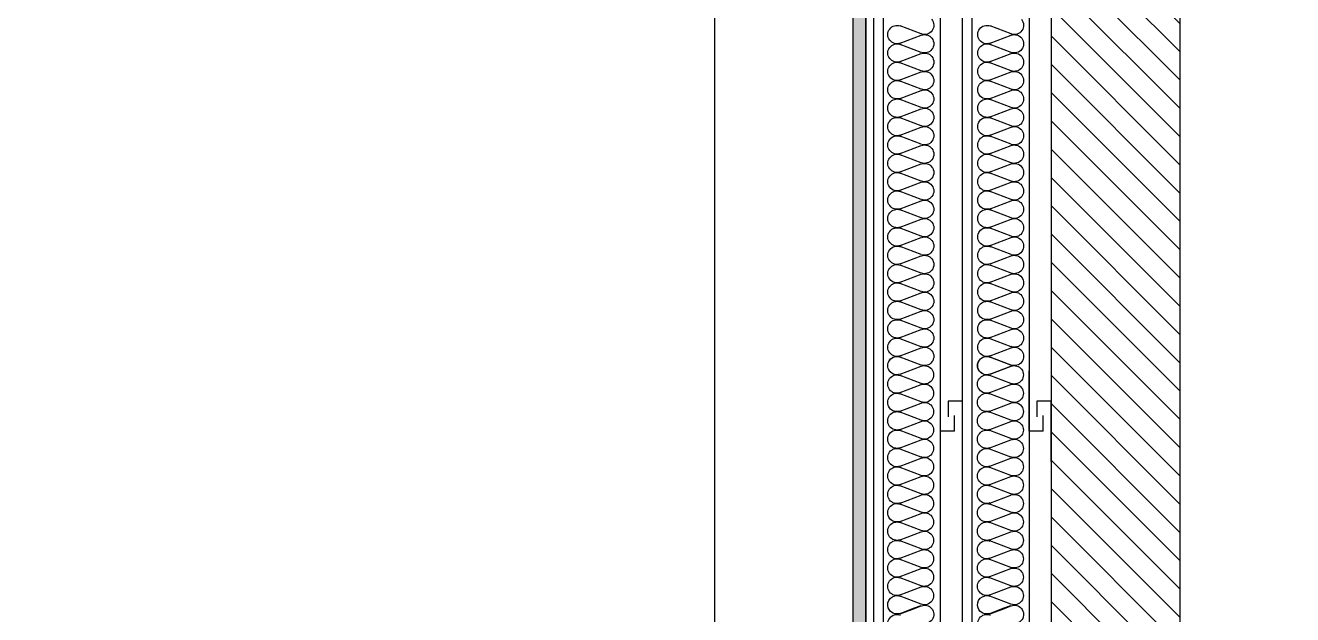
# Model space of a CAD drawing. Header units: millimetres. Extents: x 10 to 76.1, y 10 to 63.5.
# Drawn here: x 17.845 to 19.859, y 11.365 to 12.301 of the extents above; entities that cross this region are included whole.
import ezdxf

# ---------------------------------------------------------------- set-up
doc = ezdxf.new("R2010")
doc.units = ezdxf.units.MM
for name, color, linetype in [('durlok', 3, 'Continuous'), ('lana de vidrio', 2, 'Continuous'), ('Relleno', 9, 'Continuous')]:
    doc.layers.add(name, color=color, linetype=linetype)

msp = doc.modelspace()

# ---------------------------------------------------------------- hatches: boundary and pattern name
at = {"linetype": 'Continuous', "extrusion": (0, 0, -1)}
h = msp.add_hatch(dxfattribs=at)
h.set_pattern_fill('ANSI31', color=8, scale=0.01, style=0)
h.set_pattern_definition([(45, (-5, -61.920988), (-0.02245064, 0.02245064), [])])
h.paths.add_polyline_path([(-10, 10.1), (-10, 13.26), (-10.205, 13.26), (-10.205, 10.1)])
h.paths.add_polyline_path([(-19.68, 13.26), (-19.68, 10.1), (-19.475, 10.1), (-19.475, 13.26)])
at = {"layer": 'Relleno'}
h = msp.add_hatch(dxfattribs=at)
h.set_pattern_fill('DOTS', color=256, scale=0.005, angle=90)
h.paths.add_polyline_path([(12.6675, 10.155), (12.6475, 10.155), (12.6475, 12.715), (12.6675, 12.715)])
h.paths.add_polyline_path([(12.96, 10.155), (12.94, 10.155), (12.94, 12.715), (12.96, 12.715)])
h.paths.add_polyline_path([(19.1807, 10.155), (19.1607, 10.155), (19.1607, 12.715), (19.1807, 12.715)])
h.paths.add_polyline_path([(36.6306, 10.155), (36.6506, 10.155), (36.6506, 12.7366), (36.6306, 12.7366)])
h.paths.add_polyline_path([(42.8514, 10.155), (42.8714, 10.155), (42.8714, 11.1), (42.8514, 11.1)])
h.paths.add_polyline_path([(43.1439, 10.155), (43.1639, 10.155), (43.1639, 11.1), (43.1439, 11.1)])
h.paths.add_polyline_path([(43.1439, 12.1), (43.1639, 12.1), (43.1639, 12.7366), (43.1439, 12.7366)])
h.paths.add_polyline_path([(42.8514, 12.1), (42.8714, 12.1), (42.8714, 12.7366), (42.8514, 12.7366)])
h.paths.add_polyline_path([(45.2921, 10.155), (45.3121, 10.155), (45.3121, 12.7366), (45.2921, 12.7366)])
h.paths.add_polyline_path([(36.8806, 25.5073), (36.9006, 25.5073), (36.9006, 22.9473), (36.8806, 22.9473)])
h.paths.add_polyline_path([(44.119, 23.9523), (44.139, 23.9523), (44.139, 22.9473), (44.119, 22.9473)])
h.paths.add_polyline_path([(44.1192, 24.8923), (44.1392, 24.8923), (44.1392, 25.1489), (44.1192, 25.1489)])
h.paths.add_polyline_path([(12.6675, 23.9214), (12.6475, 23.9214), (12.6475, 24.8664), (12.6675, 24.8664)])
h.paths.add_polyline_path([(12.6475, 25.8664), (12.6675, 25.8664), (12.6675, 26.4814), (12.6475, 26.4814)])

# ---------------------------------------------------------------- linework, layer by layer
at = {"linetype": 'Continuous', "extrusion": (0, 1, 0)}
for p, q in [((19.475, 13.26), (19.475, 10.1)), ((19.68, 10.1), (19.68, 13.26))]:
    msp.add_line(p, q, dxfattribs=at)
at = {"color": 3, "extrusion": (-1.22465e-16, 0, -1)}
for p, q in [((19.2991, 11.6564), (19.2991, 11.7524)), ((19.44, 11.6564), (19.44, 11.7524)), ((19.3341, 11.7044), (19.3116, 11.7044)), ((19.3116, 11.7044), (19.3116, 11.6794)), ((19.3341, 11.6084), (19.3341, 11.7044)), ((19.475, 11.7044), (19.4525, 11.7044)), ((19.4525, 11.7044), (19.4525, 11.6794)), ((19.475, 11.6084), (19.475, 11.7044)), ((19.3216, 11.6564), (19.3216, 11.6814)), ((19.4625, 11.6564), (19.4625, 11.6814)), ((19.3216, 11.6564), (19.2991, 11.6564)), ((19.4625, 11.6564), (19.44, 11.6564))]:
    msp.add_line(p, q, dxfattribs=at)
at = {"color": 1}
msp.add_lwpolyline([(19.1807, 10.155), (19.1607, 10.155), (19.1607, 12.715), (19.1807, 12.715)], close=True, dxfattribs=at)
at = {"layer": 'durlok', "linetype": 'Continuous', "extrusion": (0, 1, 0)}
for p, q in [((19.1807, 10.105), (19.1808, 13.255)), ((19.2083, 13.255), (19.2083, 10.1058)), ((19.2991, 10.1057), (19.2991, 13.255)), ((19.3341, 10.105), (19.3341, 13.255)), ((19.3491, 13.255), (19.3491, 10.1057)), ((19.44, 13.255), (19.44, 10.1057))]:
    msp.add_line(p, q, dxfattribs=at)
at = {"layer": 'durlok', "extrusion": (-1.22465e-16, 0, -1)}
for p, q in [((19.1933, 10.105), (19.1933, 13.255)), ((19.3341, 10.105), (19.3341, 13.255))]:
    msp.add_line(p, q, dxfattribs=at)
at = {"layer": 'durlok'}
msp.add_line((18.9407, 10.155), (18.9407, 12.3566), dxfattribs=at)
at = {"layer": 'lana de vidrio', "color": 2, "extrusion": (-1.22465e-16, 0, -1)}
for p, q in [((19.2688, 12.2872), (19.2354, 12.2999)), ((19.4116, 12.2872), (19.3782, 12.2999)), ((19.2354, 12.2726), (19.2688, 12.2853)), ((19.2688, 12.258), (19.2354, 12.2707)), ((19.3782, 12.2726), (19.4116, 12.2853)), ((19.4116, 12.258), (19.3782, 12.2707)), ((19.2354, 12.2434), (19.2688, 12.2561)), ((19.3782, 12.2434), (19.4116, 12.2561)), ((19.2688, 12.2288), (19.2354, 12.2415)), ((19.4116, 12.2288), (19.3782, 12.2415)), ((19.2354, 12.2142), (19.2688, 12.2269)), ((19.2688, 12.1996), (19.2354, 12.2123)), ((19.3782, 12.2142), (19.4116, 12.2269)), ((19.4116, 12.1996), (19.3782, 12.2123)), ((19.2354, 12.185), (19.2688, 12.1977)), ((19.3782, 12.185), (19.4116, 12.1977)), ((19.2688, 12.1704), (19.2354, 12.1831)), ((19.2354, 12.1558), (19.2688, 12.1685)), ((19.4116, 12.1704), (19.3782, 12.1831)), ((19.3782, 12.1558), (19.4116, 12.1685)), ((19.2688, 12.1412), (19.2354, 12.1539)), ((19.4116, 12.1412), (19.3782, 12.1539)), ((19.2354, 12.1266), (19.2688, 12.1393)), ((19.3782, 12.1266), (19.4116, 12.1393)), ((19.2688, 12.112), (19.2354, 12.1247)), ((19.2354, 12.0974), (19.2688, 12.1101)), ((19.4116, 12.112), (19.3782, 12.1247)), ((19.3782, 12.0974), (19.4116, 12.1101)), ((19.2688, 12.0828), (19.2354, 12.0955)), ((19.4116, 12.0828), (19.3782, 12.0955)), ((19.2354, 12.0682), (19.2688, 12.0809)), ((19.3782, 12.0682), (19.4116, 12.0809)), ((19.2688, 12.0536), (19.2354, 12.0663)), ((19.2354, 12.039), (19.2688, 12.0517)), ((19.4116, 12.0536), (19.3782, 12.0663)), ((19.3782, 12.039), (19.4116, 12.0517)), ((19.2688, 12.0244), (19.2354, 12.0371)), ((19.4116, 12.0244), (19.3782, 12.0371)), ((19.2354, 12.0098), (19.2688, 12.0225)), ((19.2688, 11.9952), (19.2354, 12.0079)), ((19.3782, 12.0098), (19.4116, 12.0225)), ((19.4116, 11.9952), (19.3782, 12.0079)), ((19.2354, 11.9806), (19.2688, 11.9933)), ((19.3782, 11.9806), (19.4116, 11.9933)), ((19.2688, 11.966), (19.2354, 11.9787)), ((19.4116, 11.966), (19.3782, 11.9787)), ((19.2354, 11.9514), (19.2688, 11.9641)), ((19.2688, 11.9368), (19.2354, 11.9495)), ((19.3782, 11.9514), (19.4116, 11.9641)), ((19.4116, 11.9368), (19.3782, 11.9495)), ((19.2354, 11.9222), (19.2688, 11.9349)), ((19.3782, 11.9222), (19.4116, 11.9349)), ((19.2688, 11.9076), (19.2354, 11.9203)), ((19.4116, 11.9076), (19.3782, 11.9203)), ((19.2354, 11.893), (19.2688, 11.9057)), ((19.2688, 11.8784), (19.2354, 11.891)), ((19.3782, 11.893), (19.4116, 11.9057)), ((19.4116, 11.8784), (19.3782, 11.891)), ((19.2354, 11.8637), (19.2688, 11.8764)), ((19.3782, 11.8637), (19.4116, 11.8764)), ((19.2688, 11.8491), (19.2354, 11.8618)), ((19.2354, 11.8345), (19.2688, 11.8472)), ((19.4116, 11.8491), (19.3782, 11.8618)), ((19.3782, 11.8345), (19.4116, 11.8472)), ((19.2688, 11.8199), (19.2354, 11.8326)), ((19.4116, 11.8199), (19.3782, 11.8326)), ((19.2354, 11.8053), (19.2688, 11.818)), ((19.3782, 11.8053), (19.4116, 11.818)), ((19.2688, 11.7907), (19.2354, 11.8034)), ((19.2354, 11.7761), (19.2688, 11.7888)), ((19.4116, 11.7907), (19.3782, 11.8034)), ((19.3782, 11.7761), (19.4116, 11.7888)), ((19.2686, 11.7615), (19.2351, 11.7742)), ((19.2688, 11.7615), (19.2354, 11.7742)), ((19.4113, 11.7615), (19.3779, 11.7742)), ((19.4116, 11.7615), (19.3782, 11.7742)), ((19.2351, 11.7469), (19.2686, 11.7596)), ((19.2686, 11.7323), (19.2351, 11.745)), ((19.2354, 11.7469), (19.2688, 11.7596)), ((19.3779, 11.7469), (19.4113, 11.7596)), ((19.4113, 11.7323), (19.3779, 11.745)), ((19.3782, 11.7469), (19.4116, 11.7596)), ((19.2351, 11.7177), (19.2686, 11.7304)), ((19.3779, 11.7177), (19.4113, 11.7304)), ((19.2686, 11.7031), (19.2351, 11.7158)), ((19.4113, 11.7031), (19.3779, 11.7158)), ((19.2351, 11.6885), (19.2686, 11.7012)), ((19.2686, 11.6739), (19.2351, 11.6866)), ((19.3779, 11.6885), (19.4113, 11.7012)), ((19.4113, 11.6739), (19.3779, 11.6866)), ((19.2351, 11.6593), (19.2686, 11.672)), ((19.3779, 11.6593), (19.4113, 11.672)), ((19.2686, 11.6447), (19.2351, 11.6574)), ((19.4113, 11.6447), (19.3779, 11.6574)), ((19.2351, 11.6301), (19.2686, 11.6428)), ((19.2686, 11.6155), (19.2351, 11.6282)), ((19.3779, 11.6301), (19.4113, 11.6428)), ((19.4113, 11.6155), (19.3779, 11.6282)), ((19.2351, 11.6009), (19.2686, 11.6136)), ((19.3779, 11.6009), (19.4113, 11.6136)), ((19.2686, 11.5863), (19.2351, 11.599)), ((19.2351, 11.5717), (19.2686, 11.5844)), ((19.4113, 11.5863), (19.3779, 11.599)), ((19.3779, 11.5717), (19.4113, 11.5844)), ((19.2686, 11.5571), (19.2351, 11.5698)), ((19.4113, 11.5571), (19.3779, 11.5698)), ((19.2351, 11.5425), (19.2686, 11.5552)), ((19.3779, 11.5425), (19.4113, 11.5552)), ((19.2686, 11.5279), (19.2351, 11.5406)), ((19.2351, 11.5133), (19.2686, 11.526)), ((19.4113, 11.5279), (19.3779, 11.5406)), ((19.3779, 11.5133), (19.4113, 11.526)), ((19.2686, 11.4987), (19.2351, 11.5114)), ((19.4113, 11.4987), (19.3779, 11.5114)), ((19.2351, 11.4841), (19.2686, 11.4968)), ((19.3779, 11.4841), (19.4113, 11.4968)), ((19.2686, 11.4695), (19.2351, 11.4822)), ((19.2351, 11.4549), (19.2686, 11.4676)), ((19.4113, 11.4695), (19.3779, 11.4822)), ((19.3779, 11.4549), (19.4113, 11.4676)), ((19.2686, 11.4403), (19.2351, 11.453)), ((19.4113, 11.4403), (19.3779, 11.453)), ((19.2351, 11.4257), (19.2686, 11.4384)), ((19.2686, 11.4111), (19.2351, 11.4238)), ((19.3779, 11.4257), (19.4113, 11.4384)), ((19.4113, 11.4111), (19.3779, 11.4238)), ((19.2351, 11.3965), (19.2686, 11.4092)), ((19.3779, 11.3965), (19.4113, 11.4092)), ((19.2686, 11.3819), (19.2351, 11.3946)), ((19.4113, 11.3819), (19.3779, 11.3946)), ((19.2351, 11.3673), (19.2578, 11.3759)), ((19.2354, 11.3666), (19.258, 11.3752)), ((19.2578, 11.3759), (19.2686, 11.38)), ((19.258, 11.3752), (19.2688, 11.3792)), ((19.3779, 11.3673), (19.4005, 11.3759)), ((19.3782, 11.3666), (19.4008, 11.3752)), ((19.4005, 11.3759), (19.4113, 11.38)), ((19.4008, 11.3752), (19.4116, 11.3792))]:
    msp.add_line(p, q, dxfattribs=at)
for centre, start, end in [((-19.274, 12.3009), 139.145, 290.7966), ((-19.4168, 12.3009), 139.145, 290.7966), ((-19.2302, 12.2863), 249.2034, 110.7966), ((-19.373, 12.2863), 249.2034, 110.7966), ((-19.2302, 12.257), 249.2034, 110.7966), ((-19.274, 12.2716), 69.2034, 290.7966), ((-19.373, 12.257), 249.2034, 110.7966), ((-19.4168, 12.2716), 69.2034, 290.7966), ((-19.274, 12.2424), 69.2034, 290.7966), ((-19.4168, 12.2424), 69.2034, 290.7966), ((-19.2302, 12.2278), 249.2034, 110.7966), ((-19.274, 12.2132), 69.2034, 290.7966), ((-19.373, 12.2278), 249.2034, 110.7966), ((-19.4168, 12.2132), 69.2034, 290.7966), ((-19.2302, 12.1986), 249.2034, 110.7966), ((-19.373, 12.1986), 249.2034, 110.7966), ((-19.274, 12.184), 69.2034, 290.7966), ((-19.4168, 12.184), 69.2034, 290.7966), ((-19.2302, 12.1694), 249.2034, 110.7966), ((-19.274, 12.1548), 69.2034, 290.7966), ((-19.373, 12.1694), 249.2034, 110.7966), ((-19.4168, 12.1548), 69.2034, 290.7966), ((-19.2302, 12.1402), 249.2034, 110.7966), ((-19.373, 12.1402), 249.2034, 110.7966), ((-19.274, 12.1256), 69.2034, 290.7966), ((-19.4168, 12.1256), 69.2034, 290.7966), ((-19.2302, 12.111), 249.2034, 110.7966), ((-19.274, 12.0964), 69.2034, 290.7966), ((-19.373, 12.111), 249.2034, 110.7966), ((-19.4168, 12.0964), 69.2034, 290.7966), ((-19.2302, 12.0818), 249.2034, 110.7966), ((-19.373, 12.0818), 249.2034, 110.7966), ((-19.2302, 12.0526), 249.2034, 110.7966), ((-19.274, 12.0672), 69.2034, 290.7966), ((-19.373, 12.0526), 249.2034, 110.7966), ((-19.4168, 12.0672), 69.2034, 290.7966), ((-19.274, 12.038), 69.2034, 290.7966), ((-19.4168, 12.038), 69.2034, 290.7966), ((-19.2302, 12.0234), 249.2034, 110.7966), ((-19.373, 12.0234), 249.2034, 110.7966), ((-19.2302, 11.9942), 249.2034, 110.7966), ((-19.274, 12.0088), 69.2034, 290.7966), ((-19.373, 11.9942), 249.2034, 110.7966), ((-19.4168, 12.0088), 69.2034, 290.7966), ((-19.274, 11.9796), 69.2034, 290.7966), ((-19.4168, 11.9796), 69.2034, 290.7966), ((-19.2302, 11.965), 249.2034, 110.7966), ((-19.274, 11.9504), 69.2034, 290.7966), ((-19.373, 11.965), 249.2034, 110.7966), ((-19.4168, 11.9504), 69.2034, 290.7966), ((-19.2302, 11.9358), 249.2034, 110.7966), ((-19.373, 11.9358), 249.2034, 110.7966), ((-19.274, 11.9212), 69.2034, 290.7966), ((-19.4168, 11.9212), 69.2034, 290.7966), ((-19.2302, 11.9066), 249.2034, 110.7966), ((-19.274, 11.892), 69.2034, 290.7966), ((-19.373, 11.9066), 249.2034, 110.7966), ((-19.4168, 11.892), 69.2034, 290.7966), ((-19.2302, 11.8774), 249.2034, 110.7966), ((-19.373, 11.8774), 249.2034, 110.7966), ((-19.274, 11.8628), 69.2034, 290.7966), ((-19.4168, 11.8628), 69.2034, 290.7966), ((-19.2302, 11.8482), 249.2034, 110.7966), ((-19.274, 11.8336), 69.2034, 290.7966), ((-19.373, 11.8482), 249.2034, 110.7966), ((-19.4168, 11.8336), 69.2034, 290.7966), ((-19.2302, 11.819), 249.2034, 110.7966), ((-19.373, 11.819), 249.2034, 110.7966), ((-19.2302, 11.7898), 249.2034, 110.7966), ((-19.274, 11.8044), 69.2034, 290.7966), ((-19.373, 11.7898), 249.2034, 110.7966), ((-19.4168, 11.8044), 69.2034, 290.7966), ((-19.274, 11.7752), 69.2034, 290.7966), ((-19.4168, 11.7752), 69.2034, 290.7966), ((-19.2299, 11.7606), 249.2034, 110.7966), ((-19.2302, 11.7606), 249.2034, 110.7966), ((-19.3727, 11.7606), 249.2034, 110.7966), ((-19.373, 11.7606), 249.2034, 110.7966), ((-19.2299, 11.7314), 249.2034, 110.7966), ((-19.2738, 11.746), 69.2034, 290.7966), ((-19.3727, 11.7314), 249.2034, 110.7966), ((-19.4165, 11.746), 69.2034, 290.7966), ((-19.2738, 11.7168), 69.2034, 290.7966), ((-19.4165, 11.7168), 69.2034, 290.7966), ((-19.2299, 11.7022), 249.2034, 110.7966), ((-19.3727, 11.7022), 249.2034, 110.7966), ((-19.2299, 11.673), 249.2034, 110.7966), ((-19.2738, 11.6876), 69.2034, 290.7966), ((-19.3727, 11.673), 249.2034, 110.7966), ((-19.4165, 11.6876), 69.2034, 290.7966), ((-19.2738, 11.6584), 69.2034, 290.7966), ((-19.4165, 11.6584), 69.2034, 290.7966), ((-19.2299, 11.6438), 249.2034, 110.7966), ((-19.2738, 11.6292), 69.2034, 290.7966), ((-19.3727, 11.6438), 249.2034, 110.7966), ((-19.4165, 11.6292), 69.2034, 290.7966), ((-19.2299, 11.6146), 249.2034, 110.7966), ((-19.3727, 11.6146), 249.2034, 110.7966), ((-19.2738, 11.6), 69.2034, 290.7966), ((-19.4165, 11.6), 69.2034, 290.7966), ((-19.2299, 11.5854), 249.2034, 110.7966), ((-19.2738, 11.5708), 69.2034, 290.7966), ((-19.3727, 11.5854), 249.2034, 110.7966), ((-19.4165, 11.5708), 69.2034, 290.7966), ((-19.2299, 11.5562), 249.2034, 110.7966), ((-19.3727, 11.5562), 249.2034, 110.7966), ((-19.2738, 11.5416), 69.2034, 290.7966), ((-19.4165, 11.5416), 69.2034, 290.7966), ((-19.2299, 11.527), 249.2034, 110.7966), ((-19.2738, 11.5124), 69.2034, 290.7966), ((-19.3727, 11.527), 249.2034, 110.7966), ((-19.4165, 11.5124), 69.2034, 290.7966), ((-19.2299, 11.4978), 249.2034, 110.7966), ((-19.3727, 11.4978), 249.2034, 110.7966), ((-19.2299, 11.4685), 249.2034, 110.7966), ((-19.2738, 11.4832), 69.2034, 290.7966), ((-19.3727, 11.4685), 249.2034, 110.7966), ((-19.4165, 11.4832), 69.2034, 290.7966), ((-19.2738, 11.4539), 69.2034, 290.7966), ((-19.4165, 11.4539), 69.2034, 290.7966), ((-19.2299, 11.4393), 249.2034, 110.7966), ((-19.3727, 11.4393), 249.2034, 110.7966), ((-19.2299, 11.4101), 249.2034, 110.7966), ((-19.2738, 11.4247), 69.2034, 290.7966), ((-19.3727, 11.4101), 249.2034, 110.7966), ((-19.4165, 11.4247), 69.2034, 290.7966), ((-19.2738, 11.3955), 69.2034, 290.7966), ((-19.4165, 11.3955), 69.2034, 290.7966), ((-19.2299, 11.3809), 339.7858, 110.7966), ((-19.3727, 11.3809), 339.7858, 110.7966), ((-19.2302, 11.351), 249.2034, 110.7966), ((-19.23, 11.3809), 249.2034, 339.7661), ((-19.274, 11.3656), 69.2034, 139.1205), ((-19.274, 11.3656), 139.145, 290.7966), ((-19.373, 11.351), 249.2034, 110.7966), ((-19.3727, 11.3809), 249.2034, 339.7661), ((-19.4168, 11.3656), 69.2034, 139.1205), ((-19.4168, 11.3656), 139.145, 290.7966)]:
    msp.add_arc(centre, 0.0146, start, end, dxfattribs=at)

doc.saveas('drawing.dxf')
